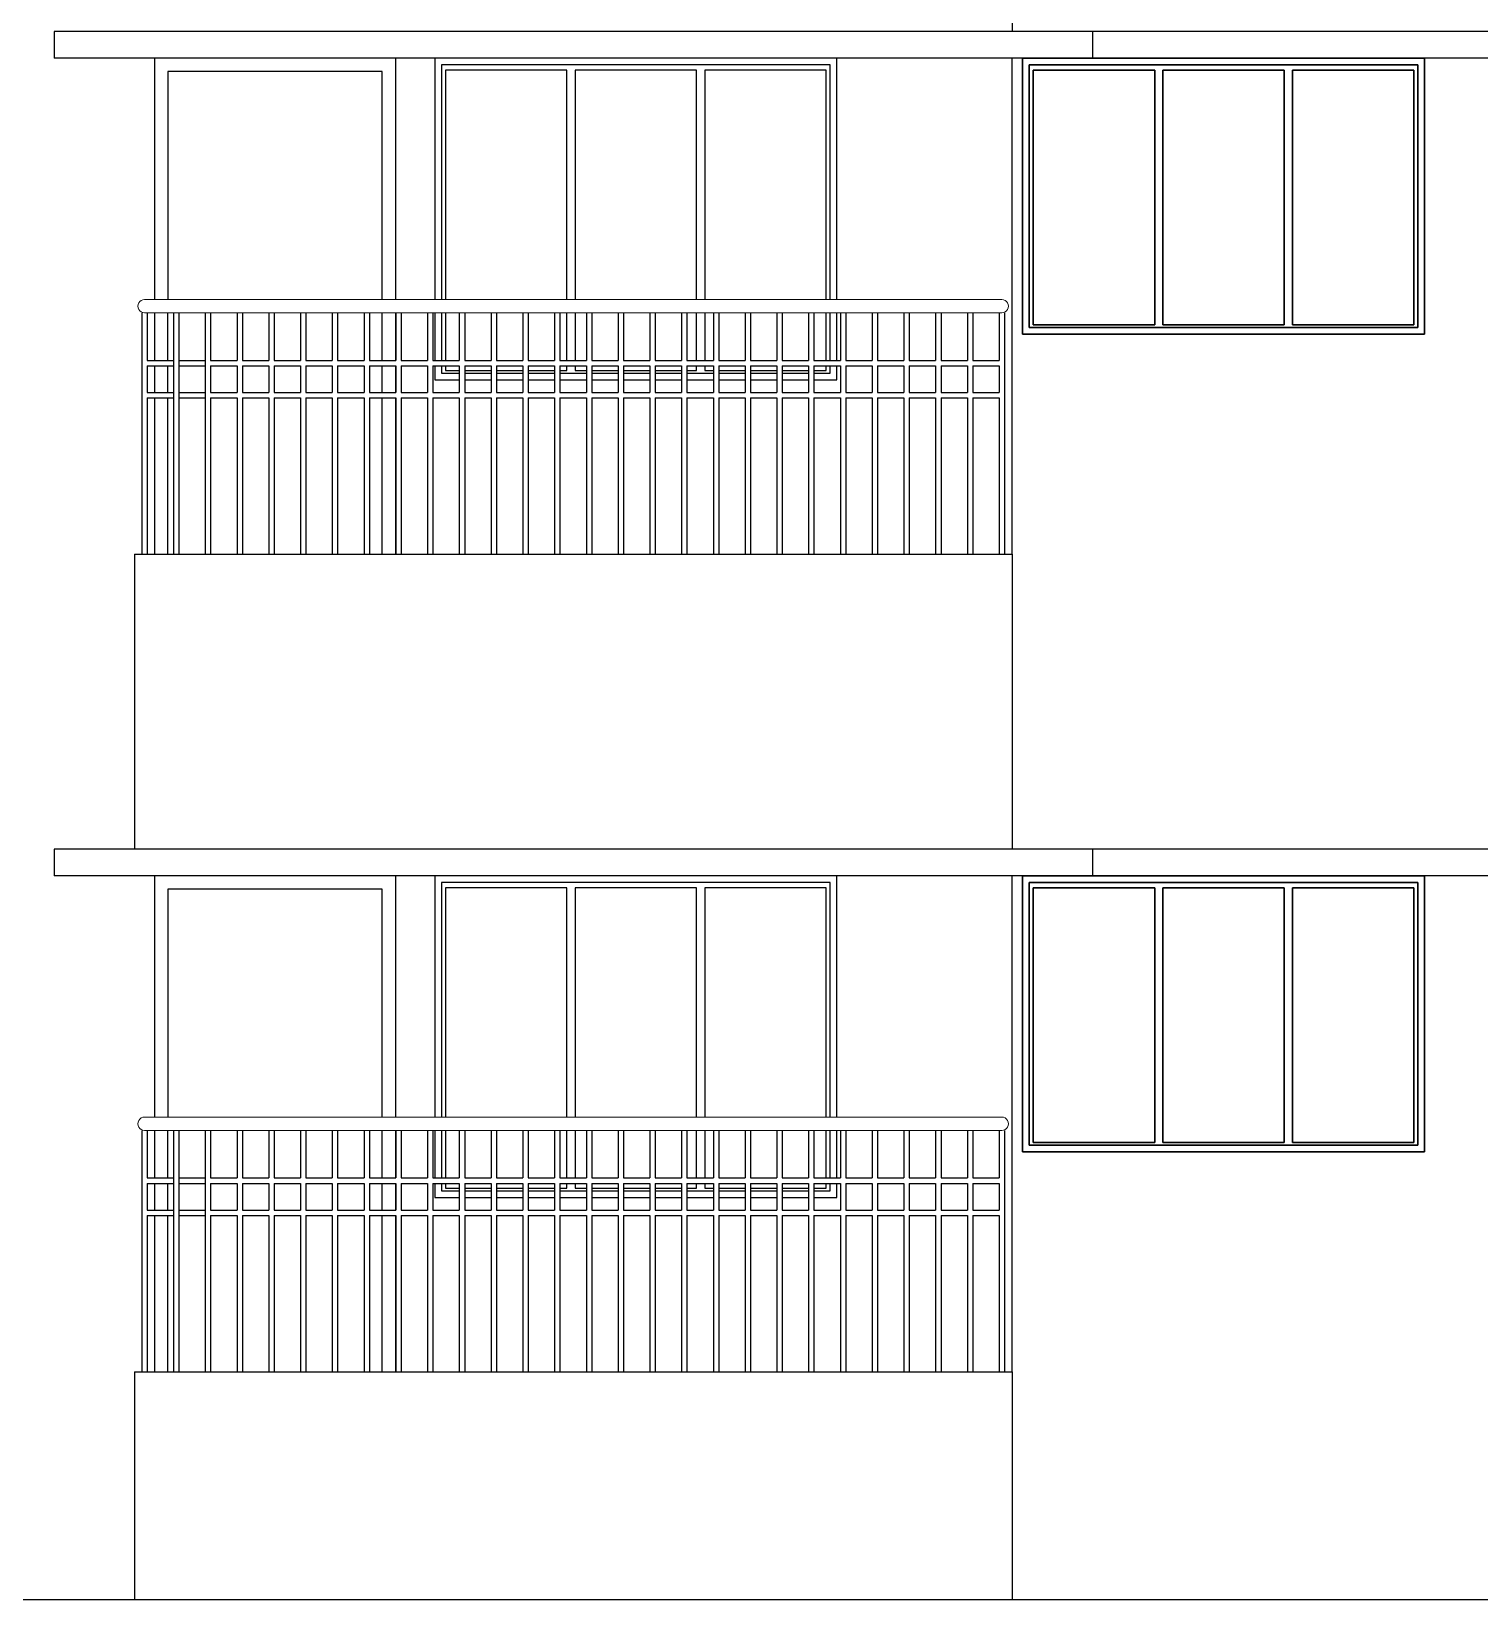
# Model space of a CAD drawing. Header units: metres. Extents: x -1441 to -394, y -133 to 518.
# Drawn here: x -1174.51 to -1169.11, y 33.94 to 39.79 of the extents above; entities that cross this region are included whole.
import ezdxf

# ---------------------------------------------------------------- set-up
doc = ezdxf.new("R2010")
doc.units = ezdxf.units.M
doc.header["$LTSCALE"] = 25.4
doc.layers.get('0').update_dxf_attribs({"linetype": 'CONTINUOUS'})
doc.layers.add('Railing', color=7, linetype='CONTINUOUS')

msp = doc.modelspace()

# ---------------------------------------------------------------- linework, layer by layer
at = {"color": 7, "linetype": 'Continuous'}
for p, q in [((-1170.8547, 40.8894), (-1170.8547, 39.7894)), ((-1170.5547, 39.7894), (-1174.4297, 39.7894)), ((-1174.4297, 39.7894), (-1174.4297, 39.6894)), ((-1167.6647, 39.7894), (-1174.4297, 39.7894)), ((-1174.4297, 39.7894), (-1174.4297, 39.6894)), ((-1170.5547, 39.7894), (-1170.5547, 39.6894)), ((-1170.5547, 39.7894), (-1170.5547, 39.6894)), ((-1170.5547, 39.6894), (-1174.4297, 39.6894)), ((-1167.6647, 39.6894), (-1174.4297, 39.6894)), ((-1170.8547, 37.8394), (-1170.8547, 39.6894)), ((-1174.0547, 38.7394), (-1174.0547, 38.5623)), ((-1174.0547, 38.5423), (-1174.0547, 38.4426)), ((-1174.0547, 38.4226), (-1174.0547, 37.8394)), ((-1174.1297, 37.8394), (-1170.8547, 37.8394)), ((-1174.1297, 37.8394), (-1174.1297, 36.7394)), ((-1170.8547, 37.8394), (-1170.8547, 36.7394)), ((-1170.5547, 36.7394), (-1174.4297, 36.7394)), ((-1174.4297, 36.7394), (-1174.4297, 36.6394)), ((-1167.6647, 36.7394), (-1174.4297, 36.7394)), ((-1174.4297, 36.7394), (-1174.4297, 36.6394)), ((-1170.5547, 36.7394), (-1170.5547, 36.6394)), ((-1170.5547, 36.7394), (-1170.5547, 36.6394)), ((-1170.5547, 36.6394), (-1174.4297, 36.6394)), ((-1167.6647, 36.6394), (-1174.4297, 36.6394)), ((-1170.8547, 34.7894), (-1170.8547, 36.6394)), ((-1174.0547, 35.6894), (-1174.0547, 35.5123)), ((-1174.0547, 35.4923), (-1174.0547, 35.3926)), ((-1174.0547, 35.3726), (-1174.0547, 34.7894)), ((-1174.1297, 34.7894), (-1170.8547, 34.7894)), ((-1174.1297, 34.7894), (-1174.1297, 33.9394)), ((-1170.8547, 34.7894), (-1170.8547, 33.9394))]:
    msp.add_line(p, q, dxfattribs=at)
at = {"color": 7}
msp.add_line((-1181.4933, 33.9394), (-1154.2542, 33.9394), dxfattribs=at)
at = {"color": 8, "linetype": 'Continuous'}
for points in [[(-1173.1547, 38.7894), (-1173.1547, 39.6894), (-1174.0547, 39.6894), (-1174.0547, 38.7894)], [(-1173.2047, 38.7894), (-1173.2047, 39.6394), (-1174.0047, 39.6394), (-1174.0047, 38.7894)], [(-1174.0047, 38.5623), (-1174.0047, 38.7394)], [(-1173.2047, 38.5623), (-1173.2047, 38.7394)], [(-1173.1547, 38.5623), (-1173.1547, 38.7394)], [(-1174.0047, 38.4426), (-1174.0047, 38.5423)], [(-1173.2047, 38.4426), (-1173.2047, 38.5423)], [(-1173.1547, 38.4426), (-1173.1547, 38.5423)], [(-1174.0047, 37.8394), (-1174.0047, 38.4226)], [(-1173.2047, 37.8394), (-1173.2047, 38.4226)], [(-1173.1547, 37.8394), (-1173.1547, 38.4226)], [(-1173.1547, 35.7394), (-1173.1547, 36.6394), (-1174.0547, 36.6394), (-1174.0547, 35.7394)], [(-1173.2047, 35.7394), (-1173.2047, 36.5894), (-1174.0047, 36.5894), (-1174.0047, 35.7394)], [(-1174.0047, 35.5123), (-1174.0047, 35.6894)], [(-1173.2047, 35.5123), (-1173.2047, 35.6894)], [(-1173.1547, 35.5123), (-1173.1547, 35.6894)], [(-1174.0047, 35.3926), (-1174.0047, 35.4923)], [(-1173.2047, 35.3926), (-1173.2047, 35.4923)], [(-1173.1547, 35.3926), (-1173.1547, 35.4923)], [(-1174.0047, 34.7894), (-1174.0047, 35.3726)], [(-1173.2047, 34.7894), (-1173.2047, 35.3726)], [(-1173.1547, 34.7894), (-1173.1547, 35.3726)]]:
    msp.add_lwpolyline(points, dxfattribs=at)
at = {"color": 38, "linetype": 'Continuous'}
for points in [[(-1171.5086, 38.7894), (-1171.5086, 39.6894), (-1173.0086, 39.6894), (-1173.0086, 38.7894)], [(-1171.5336, 38.7894), (-1171.5336, 39.6644), (-1172.9836, 39.6644), (-1172.9836, 38.7894)], [(-1173.0086, 38.7394), (-1173.0086, 38.5623)], [(-1172.9836, 38.7394), (-1172.9836, 38.5623)], [(-1171.5336, 38.5623), (-1171.5336, 38.7394)], [(-1171.5086, 38.5623), (-1171.5086, 38.7394)], [(-1173.0086, 38.5423), (-1173.0086, 38.4894), (-1172.9173, 38.4894)], [(-1172.9836, 38.5423), (-1172.9836, 38.5144), (-1172.9173, 38.5144)], [(-1172.8973, 38.5144), (-1172.7988, 38.5144)], [(-1172.7788, 38.5144), (-1172.6803, 38.5144)], [(-1172.6603, 38.5144), (-1172.5618, 38.5144)], [(-1172.5418, 38.5144), (-1172.4433, 38.5144)], [(-1172.4233, 38.5144), (-1172.3248, 38.5144)], [(-1172.3048, 38.5144), (-1172.2063, 38.5144)], [(-1172.1863, 38.5144), (-1172.0878, 38.5144)], [(-1172.0678, 38.5144), (-1171.9693, 38.5144)], [(-1171.9493, 38.5144), (-1171.8508, 38.5144)], [(-1171.8308, 38.5144), (-1171.7323, 38.5144)], [(-1171.7123, 38.5144), (-1171.6138, 38.5144)], [(-1171.5938, 38.4894), (-1171.5086, 38.4894), (-1171.5086, 38.5423)], [(-1171.5938, 38.5144), (-1171.5336, 38.5144), (-1171.5336, 38.5423)], [(-1172.8973, 38.4894), (-1172.7988, 38.4894)], [(-1172.7788, 38.4894), (-1172.6803, 38.4894)], [(-1172.6603, 38.4894), (-1172.5618, 38.4894)], [(-1172.5418, 38.4894), (-1172.4433, 38.4894)], [(-1172.4233, 38.4894), (-1172.3248, 38.4894)], [(-1172.3048, 38.4894), (-1172.2063, 38.4894)], [(-1172.1863, 38.4894), (-1172.0878, 38.4894)], [(-1172.0678, 38.4894), (-1171.9693, 38.4894)], [(-1171.9493, 38.4894), (-1171.8508, 38.4894)], [(-1171.8308, 38.4894), (-1171.7323, 38.4894)], [(-1171.7123, 38.4894), (-1171.6138, 38.4894)], [(-1171.5086, 35.7394), (-1171.5086, 36.6394), (-1173.0086, 36.6394), (-1173.0086, 35.7394)], [(-1171.5336, 35.7394), (-1171.5336, 36.6144), (-1172.9836, 36.6144), (-1172.9836, 35.7394)], [(-1173.0086, 35.6894), (-1173.0086, 35.5123)], [(-1172.9836, 35.6894), (-1172.9836, 35.5123)], [(-1171.5336, 35.5123), (-1171.5336, 35.6894)], [(-1171.5086, 35.5123), (-1171.5086, 35.6894)], [(-1173.0086, 35.4923), (-1173.0086, 35.4394), (-1172.9173, 35.4394)], [(-1172.9836, 35.4923), (-1172.9836, 35.4644), (-1172.9173, 35.4644)], [(-1172.8973, 35.4644), (-1172.7988, 35.4644)], [(-1172.7788, 35.4644), (-1172.6803, 35.4644)], [(-1172.6603, 35.4644), (-1172.5618, 35.4644)], [(-1172.5418, 35.4644), (-1172.4433, 35.4644)], [(-1172.4233, 35.4644), (-1172.3248, 35.4644)], [(-1172.3048, 35.4644), (-1172.2063, 35.4644)], [(-1172.1863, 35.4644), (-1172.0878, 35.4644)], [(-1172.0678, 35.4644), (-1171.9693, 35.4644)], [(-1171.9493, 35.4644), (-1171.8508, 35.4644)], [(-1171.8308, 35.4644), (-1171.7323, 35.4644)], [(-1171.7123, 35.4644), (-1171.6138, 35.4644)], [(-1171.5938, 35.4394), (-1171.5086, 35.4394), (-1171.5086, 35.4923)], [(-1171.5938, 35.4644), (-1171.5336, 35.4644), (-1171.5336, 35.4923)], [(-1172.8973, 35.4394), (-1172.7988, 35.4394)], [(-1172.7788, 35.4394), (-1172.6803, 35.4394)], [(-1172.6603, 35.4394), (-1172.5618, 35.4394)], [(-1172.5418, 35.4394), (-1172.4433, 35.4394)], [(-1172.4233, 35.4394), (-1172.3248, 35.4394)], [(-1172.3048, 35.4394), (-1172.2063, 35.4394)], [(-1172.1863, 35.4394), (-1172.0878, 35.4394)], [(-1172.0678, 35.4394), (-1171.9693, 35.4394)], [(-1171.9493, 35.4394), (-1171.8508, 35.4394)], [(-1171.8308, 35.4394), (-1171.7323, 35.4394)], [(-1171.7123, 35.4394), (-1171.6138, 35.4394)]]:
    msp.add_lwpolyline(points, dxfattribs=at)
for points in [[(-1169.3154, 38.6594), (-1170.8154, 38.6594), (-1170.8154, 39.6894), (-1169.3154, 39.6894)], [(-1170.8154, 38.6594), (-1169.3154, 38.6594), (-1169.3154, 39.6894), (-1170.8154, 39.6894)], [(-1169.3404, 38.6844), (-1170.7904, 38.6844), (-1170.7904, 39.6644), (-1169.3404, 39.6644)], [(-1170.7904, 38.6844), (-1169.3404, 38.6844), (-1169.3404, 39.6644), (-1170.7904, 39.6644)], [(-1169.3154, 35.6094), (-1170.8154, 35.6094), (-1170.8154, 36.6394), (-1169.3154, 36.6394)], [(-1170.8154, 35.6094), (-1169.3154, 35.6094), (-1169.3154, 36.6394), (-1170.8154, 36.6394)], [(-1169.3404, 35.6344), (-1170.7904, 35.6344), (-1170.7904, 36.6144), (-1169.3404, 36.6144)], [(-1170.7904, 35.6344), (-1169.3404, 35.6344), (-1169.3404, 36.6144), (-1170.7904, 36.6144)]]:
    msp.add_lwpolyline(points, close=True, dxfattribs=at)
at = {"color": 144, "linetype": 'Continuous'}
for points in [[(-1172.5157, 38.7894), (-1172.5157, 39.645), (-1172.9687, 39.645), (-1172.9687, 38.7894)], [(-1172.0319, 38.7894), (-1172.0319, 39.645), (-1172.485, 39.645), (-1172.485, 38.7894)], [(-1171.5487, 38.7894), (-1171.5487, 39.645), (-1172.0017, 39.645), (-1172.0017, 38.7894)], [(-1172.9687, 38.7394), (-1172.9687, 38.5623)], [(-1172.5157, 38.5623), (-1172.5157, 38.7394)], [(-1172.485, 38.7394), (-1172.485, 38.5623)], [(-1172.0319, 38.5623), (-1172.0319, 38.7394)], [(-1172.0017, 38.7394), (-1172.0017, 38.5623)], [(-1171.5487, 38.5623), (-1171.5487, 38.7394)], [(-1172.9687, 38.5423), (-1172.9687, 38.5249), (-1172.9173, 38.5249)], [(-1172.8973, 38.5249), (-1172.7988, 38.5249)], [(-1172.7788, 38.5249), (-1172.6803, 38.5249)], [(-1172.6603, 38.5249), (-1172.5618, 38.5249)], [(-1172.5418, 38.5249), (-1172.5157, 38.5249), (-1172.5157, 38.5423)], [(-1172.485, 38.5423), (-1172.485, 38.5249), (-1172.4433, 38.5249)], [(-1172.4233, 38.5249), (-1172.3248, 38.5249)], [(-1172.3048, 38.5249), (-1172.2063, 38.5249)], [(-1172.1863, 38.5249), (-1172.0878, 38.5249)], [(-1172.0678, 38.5249), (-1172.0319, 38.5249), (-1172.0319, 38.5423)], [(-1172.0017, 38.5423), (-1172.0017, 38.5249), (-1171.9693, 38.5249)], [(-1171.9493, 38.5249), (-1171.8508, 38.5249)], [(-1171.8308, 38.5249), (-1171.7323, 38.5249)], [(-1171.7123, 38.5249), (-1171.6138, 38.5249)], [(-1171.5938, 38.5249), (-1171.5487, 38.5249), (-1171.5487, 38.5423)], [(-1172.5157, 35.7394), (-1172.5157, 36.595), (-1172.9687, 36.595), (-1172.9687, 35.7394)], [(-1172.0319, 35.7394), (-1172.0319, 36.595), (-1172.485, 36.595), (-1172.485, 35.7394)], [(-1171.5487, 35.7394), (-1171.5487, 36.595), (-1172.0017, 36.595), (-1172.0017, 35.7394)], [(-1172.9687, 35.6894), (-1172.9687, 35.5123)], [(-1172.5157, 35.5123), (-1172.5157, 35.6894)], [(-1172.485, 35.6894), (-1172.485, 35.5123)], [(-1172.0319, 35.5123), (-1172.0319, 35.6894)], [(-1172.0017, 35.6894), (-1172.0017, 35.5123)], [(-1171.5487, 35.5123), (-1171.5487, 35.6894)], [(-1172.9687, 35.4923), (-1172.9687, 35.4749), (-1172.9173, 35.4749)], [(-1172.8973, 35.4749), (-1172.7988, 35.4749)], [(-1172.7788, 35.4749), (-1172.6803, 35.4749)], [(-1172.6603, 35.4749), (-1172.5618, 35.4749)], [(-1172.5418, 35.4749), (-1172.5157, 35.4749), (-1172.5157, 35.4923)], [(-1172.485, 35.4923), (-1172.485, 35.4749), (-1172.4433, 35.4749)], [(-1172.4233, 35.4749), (-1172.3248, 35.4749)], [(-1172.3048, 35.4749), (-1172.2063, 35.4749)], [(-1172.1863, 35.4749), (-1172.0878, 35.4749)], [(-1172.0678, 35.4749), (-1172.0319, 35.4749), (-1172.0319, 35.4923)], [(-1172.0017, 35.4923), (-1172.0017, 35.4749), (-1171.9693, 35.4749)], [(-1171.9493, 35.4749), (-1171.8508, 35.4749)], [(-1171.8308, 35.4749), (-1171.7323, 35.4749)], [(-1171.7123, 35.4749), (-1171.6138, 35.4749)], [(-1171.5938, 35.4749), (-1171.5487, 35.4749), (-1171.5487, 35.4923)]]:
    msp.add_lwpolyline(points, dxfattribs=at)
for points in [[(-1170.3224, 38.6949), (-1170.3224, 39.645), (-1170.7755, 39.645), (-1170.7755, 38.6949)], [(-1170.3222, 38.6949), (-1170.7753, 38.6949), (-1170.7753, 39.645), (-1170.3222, 39.645)], [(-1170.292, 38.6949), (-1170.292, 39.645), (-1169.839, 39.645), (-1169.839, 38.6949)], [(-1169.8387, 38.6949), (-1169.8387, 39.645), (-1170.2917, 39.645), (-1170.2917, 38.6949)], [(-1169.8085, 38.6949), (-1169.3555, 38.6949), (-1169.3555, 39.645), (-1169.8085, 39.645)], [(-1169.8083, 38.6949), (-1169.8083, 39.645), (-1169.3553, 39.645), (-1169.3553, 38.6949)], [(-1170.3224, 35.6449), (-1170.3224, 36.595), (-1170.7755, 36.595), (-1170.7755, 35.6449)], [(-1170.3222, 35.6449), (-1170.7753, 35.6449), (-1170.7753, 36.595), (-1170.3222, 36.595)], [(-1170.292, 35.6449), (-1170.292, 36.595), (-1169.839, 36.595), (-1169.839, 35.6449)], [(-1169.8387, 35.6449), (-1169.8387, 36.595), (-1170.2917, 36.595), (-1170.2917, 35.6449)], [(-1169.8085, 35.6449), (-1169.3555, 35.6449), (-1169.3555, 36.595), (-1169.8085, 36.595)], [(-1169.8083, 35.6449), (-1169.8083, 36.595), (-1169.3553, 36.595), (-1169.3553, 35.6449)]]:
    msp.add_lwpolyline(points, close=True, dxfattribs=at)
at = {"layer": 'Railing', "color": 8, "lineweight": 13}
for p, q in [((-1170.8928, 38.7894), (-1174.0922, 38.7894)), ((-1170.8928, 38.7394), (-1174.0922, 38.7394)), ((-1170.8928, 35.7394), (-1174.0922, 35.7394)), ((-1170.8928, 35.6894), (-1174.0922, 35.6894))]:
    msp.add_line(p, q, dxfattribs=at)
at = {"layer": 'Railing', "color": 8, "linetype": 'Continuous'}
for p, q in [((-1174.1022, 38.7394), (-1174.1022, 37.8394)), ((-1174.0822, 38.7394), (-1174.0822, 38.5623)), ((-1173.9837, 38.7394), (-1173.9837, 37.8394)), ((-1173.9837, 38.7394), (-1173.9837, 38.5623)), ((-1173.9637, 38.7394), (-1173.9637, 37.8394)), ((-1173.9637, 38.7394), (-1173.9637, 38.5623)), ((-1173.8652, 38.7394), (-1173.8652, 37.8394)), ((-1173.8652, 38.7394), (-1173.8652, 38.5623)), ((-1173.8452, 38.7394), (-1173.8452, 38.5623)), ((-1173.7468, 38.7394), (-1173.7468, 38.5623)), ((-1173.7268, 38.7394), (-1173.7268, 38.5623)), ((-1173.6283, 38.7394), (-1173.6283, 38.5623)), ((-1173.6083, 38.7394), (-1173.6083, 38.5623)), ((-1173.5098, 38.7394), (-1173.5098, 38.5623)), ((-1173.4898, 38.7394), (-1173.4898, 38.5623)), ((-1173.3913, 38.7394), (-1173.3913, 38.5623)), ((-1173.3713, 38.7394), (-1173.3713, 38.5623)), ((-1173.2728, 38.7394), (-1173.2728, 38.5623)), ((-1173.2528, 38.7394), (-1173.2528, 38.5623)), ((-1173.1543, 38.7394), (-1173.1543, 38.5623)), ((-1173.1343, 38.7394), (-1173.1343, 38.5623)), ((-1173.0358, 38.7394), (-1173.0358, 38.5623)), ((-1173.0158, 38.7394), (-1173.0158, 38.5623)), ((-1172.9173, 38.7394), (-1172.9173, 38.5623)), ((-1172.8973, 38.7394), (-1172.8973, 38.5623)), ((-1172.7988, 38.7394), (-1172.7988, 38.5623)), ((-1172.7788, 38.7394), (-1172.7788, 38.5623)), ((-1172.6803, 38.7394), (-1172.6803, 38.5623)), ((-1172.6603, 38.7394), (-1172.6603, 38.5623)), ((-1172.5618, 38.7394), (-1172.5618, 38.5623)), ((-1172.5418, 38.7394), (-1172.5418, 38.5623)), ((-1172.4433, 38.7394), (-1172.4433, 38.5623)), ((-1172.4233, 38.7394), (-1172.4233, 38.5623)), ((-1172.3248, 38.7394), (-1172.3248, 38.5623)), ((-1172.3048, 38.7394), (-1172.3048, 38.5623)), ((-1172.2063, 38.7394), (-1172.2063, 38.5623)), ((-1172.1863, 38.7394), (-1172.1863, 38.5623)), ((-1172.0878, 38.7394), (-1172.0878, 38.5623)), ((-1172.0678, 38.7394), (-1172.0678, 38.5623)), ((-1171.9693, 38.7394), (-1171.9693, 38.5623)), ((-1171.9493, 38.7394), (-1171.9493, 38.5623)), ((-1171.8508, 38.7394), (-1171.8508, 38.5623)), ((-1171.8308, 38.7394), (-1171.8308, 38.5623)), ((-1171.7323, 38.7394), (-1171.7323, 38.5623)), ((-1171.7123, 38.7394), (-1171.7123, 38.5623)), ((-1171.6138, 38.7394), (-1171.6138, 38.5623)), ((-1171.5938, 38.7394), (-1171.5938, 38.5623)), ((-1171.4953, 38.7394), (-1171.4953, 38.5623)), ((-1171.4753, 38.7394), (-1171.4753, 38.5623)), ((-1171.3768, 38.7394), (-1171.3768, 38.5623)), ((-1171.3568, 38.7394), (-1171.3568, 38.5623)), ((-1171.2583, 38.7394), (-1171.2583, 38.5623)), ((-1171.2383, 38.7394), (-1171.2383, 38.5623)), ((-1171.1398, 38.7394), (-1171.1398, 38.5623)), ((-1171.1198, 38.7394), (-1171.1198, 38.5623)), ((-1171.0213, 38.7394), (-1171.0213, 38.5623)), ((-1171.0013, 38.7394), (-1171.0013, 38.5623)), ((-1170.9028, 38.7394), (-1170.9028, 38.5623)), ((-1170.8828, 38.7394), (-1170.8828, 37.8394)), ((-1174.0822, 38.5623), (-1173.9837, 38.5623)), ((-1173.9637, 38.5623), (-1173.8652, 38.5623)), ((-1173.8452, 38.5623), (-1173.7468, 38.5623)), ((-1173.7268, 38.5623), (-1173.6283, 38.5623)), ((-1173.6083, 38.5623), (-1173.5098, 38.5623)), ((-1173.4898, 38.5623), (-1173.3913, 38.5623)), ((-1173.3713, 38.5623), (-1173.2728, 38.5623)), ((-1173.2528, 38.5623), (-1173.1543, 38.5623)), ((-1173.1343, 38.5623), (-1173.0358, 38.5623)), ((-1173.0158, 38.5623), (-1172.9173, 38.5623)), ((-1172.8973, 38.5623), (-1172.7988, 38.5623)), ((-1172.7788, 38.5623), (-1172.6803, 38.5623)), ((-1172.6603, 38.5623), (-1172.5618, 38.5623)), ((-1172.5418, 38.5623), (-1172.4433, 38.5623)), ((-1172.4233, 38.5623), (-1172.3248, 38.5623)), ((-1172.3048, 38.5623), (-1172.2063, 38.5623)), ((-1172.1863, 38.5623), (-1172.0878, 38.5623)), ((-1172.0678, 38.5623), (-1171.9693, 38.5623)), ((-1171.9493, 38.5623), (-1171.8508, 38.5623)), ((-1171.8308, 38.5623), (-1171.7323, 38.5623)), ((-1171.7123, 38.5623), (-1171.6138, 38.5623)), ((-1171.5938, 38.5623), (-1171.4953, 38.5623)), ((-1171.4753, 38.5623), (-1171.3768, 38.5623)), ((-1171.3568, 38.5623), (-1171.2583, 38.5623)), ((-1171.2383, 38.5623), (-1171.1398, 38.5623)), ((-1171.1198, 38.5623), (-1171.0213, 38.5623)), ((-1171.0013, 38.5623), (-1170.9028, 38.5623)), ((-1174.0822, 38.5423), (-1174.0822, 38.4426)), ((-1174.0822, 38.5423), (-1173.9837, 38.5423)), ((-1173.9837, 38.5423), (-1173.9837, 38.4426)), ((-1173.9637, 38.5423), (-1173.9637, 38.4426)), ((-1173.9637, 38.5423), (-1173.8652, 38.5423)), ((-1173.8652, 38.5423), (-1173.8652, 38.4426)), ((-1173.8452, 38.5423), (-1173.8452, 38.4426)), ((-1173.8452, 38.5423), (-1173.7468, 38.5423)), ((-1173.7468, 38.5423), (-1173.7468, 38.4426)), ((-1173.7268, 38.5423), (-1173.7268, 38.4426)), ((-1173.7268, 38.5423), (-1173.6283, 38.5423)), ((-1173.6283, 38.5423), (-1173.6283, 38.4426)), ((-1173.6083, 38.5423), (-1173.6083, 38.4426)), ((-1173.6083, 38.5423), (-1173.5098, 38.5423)), ((-1173.5098, 38.5423), (-1173.5098, 38.4426)), ((-1173.4898, 38.5423), (-1173.4898, 38.4426)), ((-1173.4898, 38.5423), (-1173.3913, 38.5423)), ((-1173.3913, 38.5423), (-1173.3913, 38.4426)), ((-1173.3713, 38.5423), (-1173.3713, 38.4426)), ((-1173.3713, 38.5423), (-1173.2728, 38.5423)), ((-1173.2728, 38.5423), (-1173.2728, 38.4426)), ((-1173.2528, 38.5423), (-1173.2528, 38.4426)), ((-1173.2528, 38.5423), (-1173.1543, 38.5423)), ((-1173.1543, 38.5423), (-1173.1543, 38.4426)), ((-1173.1343, 38.5423), (-1173.1343, 38.4426)), ((-1173.1343, 38.5423), (-1173.0358, 38.5423)), ((-1173.0358, 38.5423), (-1173.0358, 38.4426)), ((-1173.0158, 38.5423), (-1173.0158, 38.4426)), ((-1173.0158, 38.5423), (-1172.9173, 38.5423)), ((-1172.9173, 38.5423), (-1172.9173, 38.4426)), ((-1172.8973, 38.5423), (-1172.8973, 38.4426)), ((-1172.8973, 38.5423), (-1172.7988, 38.5423)), ((-1172.7988, 38.5423), (-1172.7988, 38.4426)), ((-1172.7788, 38.5423), (-1172.7788, 38.4426)), ((-1172.7788, 38.5423), (-1172.6803, 38.5423)), ((-1172.6803, 38.5423), (-1172.6803, 38.4426)), ((-1172.6603, 38.5423), (-1172.6603, 38.4426)), ((-1172.6603, 38.5423), (-1172.5618, 38.5423)), ((-1172.5618, 38.5423), (-1172.5618, 38.4426)), ((-1172.5418, 38.5423), (-1172.5418, 38.4426)), ((-1172.5418, 38.5423), (-1172.4433, 38.5423)), ((-1172.4433, 38.5423), (-1172.4433, 38.4426)), ((-1172.4233, 38.5423), (-1172.4233, 38.4426)), ((-1172.4233, 38.5423), (-1172.3248, 38.5423)), ((-1172.3248, 38.5423), (-1172.3248, 38.4426)), ((-1172.3048, 38.5423), (-1172.3048, 38.4426)), ((-1172.3048, 38.5423), (-1172.2063, 38.5423)), ((-1172.2063, 38.5423), (-1172.2063, 38.4426)), ((-1172.1863, 38.5423), (-1172.1863, 38.4426)), ((-1172.1863, 38.5423), (-1172.0878, 38.5423)), ((-1172.0878, 38.5423), (-1172.0878, 38.4426)), ((-1172.0678, 38.5423), (-1172.0678, 38.4426)), ((-1172.0678, 38.5423), (-1171.9693, 38.5423)), ((-1171.9693, 38.5423), (-1171.9693, 38.4426)), ((-1171.9493, 38.5423), (-1171.9493, 38.4426)), ((-1171.9493, 38.5423), (-1171.8508, 38.5423)), ((-1171.8508, 38.5423), (-1171.8508, 38.4426)), ((-1171.8308, 38.5423), (-1171.8308, 38.4426)), ((-1171.8308, 38.5423), (-1171.7323, 38.5423)), ((-1171.7323, 38.5423), (-1171.7323, 38.4426)), ((-1171.7123, 38.5423), (-1171.7123, 38.4426)), ((-1171.7123, 38.5423), (-1171.6138, 38.5423)), ((-1171.6138, 38.5423), (-1171.6138, 38.4426)), ((-1171.5938, 38.5423), (-1171.5938, 38.4426)), ((-1171.5938, 38.5423), (-1171.4953, 38.5423)), ((-1171.4953, 38.5423), (-1171.4953, 38.4426)), ((-1171.4753, 38.5423), (-1171.4753, 38.4426)), ((-1171.4753, 38.5423), (-1171.3768, 38.5423)), ((-1171.3768, 38.5423), (-1171.3768, 38.4426)), ((-1171.3568, 38.5423), (-1171.3568, 38.4426)), ((-1171.3568, 38.5423), (-1171.2583, 38.5423)), ((-1171.2583, 38.5423), (-1171.2583, 38.4426)), ((-1171.2383, 38.5423), (-1171.2383, 38.4426)), ((-1171.2383, 38.5423), (-1171.1398, 38.5423)), ((-1171.1398, 38.5423), (-1171.1398, 38.4426)), ((-1171.1198, 38.5423), (-1171.1198, 38.4426)), ((-1171.1198, 38.5423), (-1171.0213, 38.5423)), ((-1171.0213, 38.5423), (-1171.0213, 38.4426)), ((-1171.0013, 38.5423), (-1171.0013, 38.4426)), ((-1171.0013, 38.5423), (-1170.9028, 38.5423)), ((-1170.9028, 38.5423), (-1170.9028, 38.4426)), ((-1174.0822, 38.4426), (-1173.9837, 38.4426)), ((-1173.9637, 38.4426), (-1173.8652, 38.4426)), ((-1173.8452, 38.4426), (-1173.7468, 38.4426)), ((-1173.7268, 38.4426), (-1173.6283, 38.4426)), ((-1173.6083, 38.4426), (-1173.5098, 38.4426)), ((-1173.4898, 38.4426), (-1173.3913, 38.4426)), ((-1173.3713, 38.4426), (-1173.2728, 38.4426)), ((-1173.2528, 38.4426), (-1173.1543, 38.4426)), ((-1173.1343, 38.4426), (-1173.0358, 38.4426)), ((-1173.0158, 38.4426), (-1172.9173, 38.4426)), ((-1172.8973, 38.4426), (-1172.7988, 38.4426)), ((-1172.7788, 38.4426), (-1172.6803, 38.4426)), ((-1172.6603, 38.4426), (-1172.5618, 38.4426)), ((-1172.5418, 38.4426), (-1172.4433, 38.4426)), ((-1172.4233, 38.4426), (-1172.3248, 38.4426)), ((-1172.3048, 38.4426), (-1172.2063, 38.4426)), ((-1172.1863, 38.4426), (-1172.0878, 38.4426)), ((-1172.0678, 38.4426), (-1171.9693, 38.4426)), ((-1171.9493, 38.4426), (-1171.8508, 38.4426)), ((-1171.8308, 38.4426), (-1171.7323, 38.4426)), ((-1171.7123, 38.4426), (-1171.6138, 38.4426)), ((-1171.5938, 38.4426), (-1171.4953, 38.4426)), ((-1171.4753, 38.4426), (-1171.3768, 38.4426)), ((-1171.3568, 38.4426), (-1171.2583, 38.4426)), ((-1171.2383, 38.4426), (-1171.1398, 38.4426)), ((-1171.1198, 38.4426), (-1171.0213, 38.4426)), ((-1171.0013, 38.4426), (-1170.9028, 38.4426)), ((-1174.0822, 38.4226), (-1174.0822, 37.8394)), ((-1174.0822, 38.4226), (-1173.9837, 38.4226)), ((-1173.9837, 38.4226), (-1173.9837, 37.8394)), ((-1173.9637, 38.4226), (-1173.9637, 37.8394)), ((-1173.9637, 38.4226), (-1173.8652, 38.4226)), ((-1173.8652, 38.4226), (-1173.8652, 37.8394)), ((-1173.8452, 38.4226), (-1173.8452, 37.8394)), ((-1173.8452, 38.4226), (-1173.7468, 38.4226)), ((-1173.7468, 38.4226), (-1173.7468, 37.8394)), ((-1173.7268, 38.4226), (-1173.7268, 37.8394)), ((-1173.7268, 38.4226), (-1173.6283, 38.4226)), ((-1173.6283, 38.4226), (-1173.6283, 37.8394)), ((-1173.6083, 38.4226), (-1173.6083, 37.8394)), ((-1173.6083, 38.4226), (-1173.5098, 38.4226)), ((-1173.5098, 38.4226), (-1173.5098, 37.8394)), ((-1173.4898, 38.4226), (-1173.4898, 37.8394)), ((-1173.4898, 38.4226), (-1173.3913, 38.4226)), ((-1173.3913, 38.4226), (-1173.3913, 37.8394)), ((-1173.3713, 38.4226), (-1173.3713, 37.8394)), ((-1173.3713, 38.4226), (-1173.2728, 38.4226)), ((-1173.2728, 38.4226), (-1173.2728, 37.8394)), ((-1173.2528, 38.4226), (-1173.2528, 37.8394)), ((-1173.2528, 38.4226), (-1173.1543, 38.4226)), ((-1173.1543, 38.4226), (-1173.1543, 37.8394)), ((-1173.1343, 38.4226), (-1173.1343, 37.8394)), ((-1173.1343, 38.4226), (-1173.0358, 38.4226)), ((-1173.0358, 38.4226), (-1173.0358, 37.8394)), ((-1173.0158, 38.4226), (-1173.0158, 37.8394)), ((-1173.0158, 38.4226), (-1172.9173, 38.4226)), ((-1172.9173, 38.4226), (-1172.9173, 37.8394)), ((-1172.8973, 38.4226), (-1172.8973, 37.8394)), ((-1172.8973, 38.4226), (-1172.7988, 38.4226)), ((-1172.7988, 38.4226), (-1172.7988, 37.8394)), ((-1172.7788, 38.4226), (-1172.7788, 37.8394)), ((-1172.7788, 38.4226), (-1172.6803, 38.4226)), ((-1172.6803, 38.4226), (-1172.6803, 37.8394)), ((-1172.6603, 38.4226), (-1172.6603, 37.8394)), ((-1172.6603, 38.4226), (-1172.5618, 38.4226)), ((-1172.5618, 38.4226), (-1172.5618, 37.8394)), ((-1172.5418, 38.4226), (-1172.5418, 37.8394)), ((-1172.5418, 38.4226), (-1172.4433, 38.4226)), ((-1172.4433, 38.4226), (-1172.4433, 37.8394)), ((-1172.4233, 38.4226), (-1172.4233, 37.8394)), ((-1172.4233, 38.4226), (-1172.3248, 38.4226)), ((-1172.3248, 38.4226), (-1172.3248, 37.8394)), ((-1172.3048, 38.4226), (-1172.3048, 37.8394)), ((-1172.3048, 38.4226), (-1172.2063, 38.4226)), ((-1172.2063, 38.4226), (-1172.2063, 37.8394)), ((-1172.1863, 38.4226), (-1172.1863, 37.8394)), ((-1172.1863, 38.4226), (-1172.0878, 38.4226)), ((-1172.0878, 38.4226), (-1172.0878, 37.8394)), ((-1172.0678, 38.4226), (-1172.0678, 37.8394)), ((-1172.0678, 38.4226), (-1171.9693, 38.4226)), ((-1171.9693, 38.4226), (-1171.9693, 37.8394)), ((-1171.9493, 38.4226), (-1171.9493, 37.8394)), ((-1171.9493, 38.4226), (-1171.8508, 38.4226)), ((-1171.8508, 38.4226), (-1171.8508, 37.8394)), ((-1171.8308, 38.4226), (-1171.8308, 37.8394)), ((-1171.8308, 38.4226), (-1171.7323, 38.4226)), ((-1171.7323, 38.4226), (-1171.7323, 37.8394)), ((-1171.7123, 38.4226), (-1171.7123, 37.8394)), ((-1171.7123, 38.4226), (-1171.6138, 38.4226)), ((-1171.6138, 38.4226), (-1171.6138, 37.8394)), ((-1171.5938, 38.4226), (-1171.5938, 37.8394)), ((-1171.5938, 38.4226), (-1171.4953, 38.4226)), ((-1171.4953, 38.4226), (-1171.4953, 37.8394)), ((-1171.4753, 38.4226), (-1171.4753, 37.8394)), ((-1171.4753, 38.4226), (-1171.3768, 38.4226)), ((-1171.3768, 38.4226), (-1171.3768, 37.8394)), ((-1171.3568, 38.4226), (-1171.3568, 37.8394)), ((-1171.3568, 38.4226), (-1171.2583, 38.4226)), ((-1171.2583, 38.4226), (-1171.2583, 37.8394)), ((-1171.2383, 38.4226), (-1171.2383, 37.8394)), ((-1171.2383, 38.4226), (-1171.1398, 38.4226)), ((-1171.1398, 38.4226), (-1171.1398, 37.8394)), ((-1171.1198, 38.4226), (-1171.1198, 37.8394)), ((-1171.1198, 38.4226), (-1171.0213, 38.4226)), ((-1171.0213, 38.4226), (-1171.0213, 37.8394)), ((-1171.0013, 38.4226), (-1171.0013, 37.8394)), ((-1171.0013, 38.4226), (-1170.9028, 38.4226)), ((-1170.9028, 38.4226), (-1170.9028, 37.8394)), ((-1174.1022, 35.6894), (-1174.1022, 34.7894)), ((-1174.0822, 35.6894), (-1174.0822, 35.5123)), ((-1173.9837, 35.6894), (-1173.9837, 34.7894)), ((-1173.9837, 35.6894), (-1173.9837, 35.5123)), ((-1173.9637, 35.6894), (-1173.9637, 34.7894)), ((-1173.9637, 35.6894), (-1173.9637, 35.5123)), ((-1173.8652, 35.6894), (-1173.8652, 34.7894)), ((-1173.8652, 35.6894), (-1173.8652, 35.5123)), ((-1173.8452, 35.6894), (-1173.8452, 35.5123)), ((-1173.7468, 35.6894), (-1173.7468, 35.5123)), ((-1173.7268, 35.6894), (-1173.7268, 35.5123)), ((-1173.6283, 35.6894), (-1173.6283, 35.5123)), ((-1173.6083, 35.6894), (-1173.6083, 35.5123)), ((-1173.5098, 35.6894), (-1173.5098, 35.5123)), ((-1173.4898, 35.6894), (-1173.4898, 35.5123)), ((-1173.3913, 35.6894), (-1173.3913, 35.5123)), ((-1173.3713, 35.6894), (-1173.3713, 35.5123)), ((-1173.2728, 35.6894), (-1173.2728, 35.5123)), ((-1173.2528, 35.6894), (-1173.2528, 35.5123)), ((-1173.1543, 35.6894), (-1173.1543, 35.5123)), ((-1173.1343, 35.6894), (-1173.1343, 35.5123)), ((-1173.0358, 35.6894), (-1173.0358, 35.5123)), ((-1173.0158, 35.6894), (-1173.0158, 35.5123)), ((-1172.9173, 35.6894), (-1172.9173, 35.5123)), ((-1172.8973, 35.6894), (-1172.8973, 35.5123)), ((-1172.7988, 35.6894), (-1172.7988, 35.5123)), ((-1172.7788, 35.6894), (-1172.7788, 35.5123)), ((-1172.6803, 35.6894), (-1172.6803, 35.5123)), ((-1172.6603, 35.6894), (-1172.6603, 35.5123)), ((-1172.5618, 35.6894), (-1172.5618, 35.5123)), ((-1172.5418, 35.6894), (-1172.5418, 35.5123)), ((-1172.4433, 35.6894), (-1172.4433, 35.5123)), ((-1172.4233, 35.6894), (-1172.4233, 35.5123)), ((-1172.3248, 35.6894), (-1172.3248, 35.5123)), ((-1172.3048, 35.6894), (-1172.3048, 35.5123)), ((-1172.2063, 35.6894), (-1172.2063, 35.5123)), ((-1172.1863, 35.6894), (-1172.1863, 35.5123)), ((-1172.0878, 35.6894), (-1172.0878, 35.5123)), ((-1172.0678, 35.6894), (-1172.0678, 35.5123)), ((-1171.9693, 35.6894), (-1171.9693, 35.5123)), ((-1171.9493, 35.6894), (-1171.9493, 35.5123)), ((-1171.8508, 35.6894), (-1171.8508, 35.5123)), ((-1171.8308, 35.6894), (-1171.8308, 35.5123)), ((-1171.7323, 35.6894), (-1171.7323, 35.5123)), ((-1171.7123, 35.6894), (-1171.7123, 35.5123)), ((-1171.6138, 35.6894), (-1171.6138, 35.5123)), ((-1171.5938, 35.6894), (-1171.5938, 35.5123)), ((-1171.4953, 35.6894), (-1171.4953, 35.5123)), ((-1171.4753, 35.6894), (-1171.4753, 35.5123)), ((-1171.3768, 35.6894), (-1171.3768, 35.5123)), ((-1171.3568, 35.6894), (-1171.3568, 35.5123)), ((-1171.2583, 35.6894), (-1171.2583, 35.5123)), ((-1171.2383, 35.6894), (-1171.2383, 35.5123)), ((-1171.1398, 35.6894), (-1171.1398, 35.5123)), ((-1171.1198, 35.6894), (-1171.1198, 35.5123)), ((-1171.0213, 35.6894), (-1171.0213, 35.5123)), ((-1171.0013, 35.6894), (-1171.0013, 35.5123)), ((-1170.9028, 35.6894), (-1170.9028, 35.5123)), ((-1170.8828, 35.6894), (-1170.8828, 34.7894)), ((-1174.0822, 35.5123), (-1173.9837, 35.5123)), ((-1173.9637, 35.5123), (-1173.8652, 35.5123)), ((-1173.8452, 35.5123), (-1173.7468, 35.5123)), ((-1173.7268, 35.5123), (-1173.6283, 35.5123)), ((-1173.6083, 35.5123), (-1173.5098, 35.5123)), ((-1173.4898, 35.5123), (-1173.3913, 35.5123)), ((-1173.3713, 35.5123), (-1173.2728, 35.5123)), ((-1173.2528, 35.5123), (-1173.1543, 35.5123)), ((-1173.1343, 35.5123), (-1173.0358, 35.5123)), ((-1173.0158, 35.5123), (-1172.9173, 35.5123)), ((-1172.8973, 35.5123), (-1172.7988, 35.5123)), ((-1172.7788, 35.5123), (-1172.6803, 35.5123)), ((-1172.6603, 35.5123), (-1172.5618, 35.5123)), ((-1172.5418, 35.5123), (-1172.4433, 35.5123)), ((-1172.4233, 35.5123), (-1172.3248, 35.5123)), ((-1172.3048, 35.5123), (-1172.2063, 35.5123)), ((-1172.1863, 35.5123), (-1172.0878, 35.5123)), ((-1172.0678, 35.5123), (-1171.9693, 35.5123)), ((-1171.9493, 35.5123), (-1171.8508, 35.5123)), ((-1171.8308, 35.5123), (-1171.7323, 35.5123)), ((-1171.7123, 35.5123), (-1171.6138, 35.5123)), ((-1171.5938, 35.5123), (-1171.4953, 35.5123)), ((-1171.4753, 35.5123), (-1171.3768, 35.5123)), ((-1171.3568, 35.5123), (-1171.2583, 35.5123)), ((-1171.2383, 35.5123), (-1171.1398, 35.5123)), ((-1171.1198, 35.5123), (-1171.0213, 35.5123)), ((-1171.0013, 35.5123), (-1170.9028, 35.5123)), ((-1174.0822, 35.4923), (-1174.0822, 35.3926)), ((-1174.0822, 35.4923), (-1173.9837, 35.4923)), ((-1173.9837, 35.4923), (-1173.9837, 35.3926)), ((-1173.9637, 35.4923), (-1173.9637, 35.3926)), ((-1173.9637, 35.4923), (-1173.8652, 35.4923)), ((-1173.8652, 35.4923), (-1173.8652, 35.3926)), ((-1173.8452, 35.4923), (-1173.8452, 35.3926)), ((-1173.8452, 35.4923), (-1173.7468, 35.4923)), ((-1173.7468, 35.4923), (-1173.7468, 35.3926)), ((-1173.7268, 35.4923), (-1173.7268, 35.3926)), ((-1173.7268, 35.4923), (-1173.6283, 35.4923)), ((-1173.6283, 35.4923), (-1173.6283, 35.3926)), ((-1173.6083, 35.4923), (-1173.6083, 35.3926)), ((-1173.6083, 35.4923), (-1173.5098, 35.4923)), ((-1173.5098, 35.4923), (-1173.5098, 35.3926)), ((-1173.4898, 35.4923), (-1173.4898, 35.3926)), ((-1173.4898, 35.4923), (-1173.3913, 35.4923)), ((-1173.3913, 35.4923), (-1173.3913, 35.3926)), ((-1173.3713, 35.4923), (-1173.3713, 35.3926)), ((-1173.3713, 35.4923), (-1173.2728, 35.4923)), ((-1173.2728, 35.4923), (-1173.2728, 35.3926)), ((-1173.2528, 35.4923), (-1173.2528, 35.3926)), ((-1173.2528, 35.4923), (-1173.1543, 35.4923)), ((-1173.1543, 35.4923), (-1173.1543, 35.3926)), ((-1173.1343, 35.4923), (-1173.1343, 35.3926)), ((-1173.1343, 35.4923), (-1173.0358, 35.4923)), ((-1173.0358, 35.4923), (-1173.0358, 35.3926)), ((-1173.0158, 35.4923), (-1173.0158, 35.3926)), ((-1173.0158, 35.4923), (-1172.9173, 35.4923)), ((-1172.9173, 35.4923), (-1172.9173, 35.3926)), ((-1172.8973, 35.4923), (-1172.8973, 35.3926)), ((-1172.8973, 35.4923), (-1172.7988, 35.4923)), ((-1172.7988, 35.4923), (-1172.7988, 35.3926)), ((-1172.7788, 35.4923), (-1172.7788, 35.3926)), ((-1172.7788, 35.4923), (-1172.6803, 35.4923)), ((-1172.6803, 35.4923), (-1172.6803, 35.3926)), ((-1172.6603, 35.4923), (-1172.6603, 35.3926)), ((-1172.6603, 35.4923), (-1172.5618, 35.4923)), ((-1172.5618, 35.4923), (-1172.5618, 35.3926)), ((-1172.5418, 35.4923), (-1172.5418, 35.3926)), ((-1172.5418, 35.4923), (-1172.4433, 35.4923)), ((-1172.4433, 35.4923), (-1172.4433, 35.3926)), ((-1172.4233, 35.4923), (-1172.4233, 35.3926)), ((-1172.4233, 35.4923), (-1172.3248, 35.4923)), ((-1172.3248, 35.4923), (-1172.3248, 35.3926)), ((-1172.3048, 35.4923), (-1172.3048, 35.3926)), ((-1172.3048, 35.4923), (-1172.2063, 35.4923)), ((-1172.2063, 35.4923), (-1172.2063, 35.3926)), ((-1172.1863, 35.4923), (-1172.1863, 35.3926)), ((-1172.1863, 35.4923), (-1172.0878, 35.4923)), ((-1172.0878, 35.4923), (-1172.0878, 35.3926)), ((-1172.0678, 35.4923), (-1172.0678, 35.3926)), ((-1172.0678, 35.4923), (-1171.9693, 35.4923)), ((-1171.9693, 35.4923), (-1171.9693, 35.3926)), ((-1171.9493, 35.4923), (-1171.9493, 35.3926)), ((-1171.9493, 35.4923), (-1171.8508, 35.4923)), ((-1171.8508, 35.4923), (-1171.8508, 35.3926)), ((-1171.8308, 35.4923), (-1171.8308, 35.3926)), ((-1171.8308, 35.4923), (-1171.7323, 35.4923)), ((-1171.7323, 35.4923), (-1171.7323, 35.3926)), ((-1171.7123, 35.4923), (-1171.7123, 35.3926)), ((-1171.7123, 35.4923), (-1171.6138, 35.4923)), ((-1171.6138, 35.4923), (-1171.6138, 35.3926)), ((-1171.5938, 35.4923), (-1171.5938, 35.3926)), ((-1171.5938, 35.4923), (-1171.4953, 35.4923)), ((-1171.4953, 35.4923), (-1171.4953, 35.3926)), ((-1171.4753, 35.4923), (-1171.4753, 35.3926)), ((-1171.4753, 35.4923), (-1171.3768, 35.4923)), ((-1171.3768, 35.4923), (-1171.3768, 35.3926)), ((-1171.3568, 35.4923), (-1171.3568, 35.3926)), ((-1171.3568, 35.4923), (-1171.2583, 35.4923)), ((-1171.2583, 35.4923), (-1171.2583, 35.3926)), ((-1171.2383, 35.4923), (-1171.2383, 35.3926)), ((-1171.2383, 35.4923), (-1171.1398, 35.4923)), ((-1171.1398, 35.4923), (-1171.1398, 35.3926)), ((-1171.1198, 35.4923), (-1171.1198, 35.3926)), ((-1171.1198, 35.4923), (-1171.0213, 35.4923)), ((-1171.0213, 35.4923), (-1171.0213, 35.3926)), ((-1171.0013, 35.4923), (-1171.0013, 35.3926)), ((-1171.0013, 35.4923), (-1170.9028, 35.4923)), ((-1170.9028, 35.4923), (-1170.9028, 35.3926)), ((-1174.0822, 35.3926), (-1173.9837, 35.3926)), ((-1173.9637, 35.3926), (-1173.8652, 35.3926)), ((-1173.8452, 35.3926), (-1173.7468, 35.3926)), ((-1173.7268, 35.3926), (-1173.6283, 35.3926)), ((-1173.6083, 35.3926), (-1173.5098, 35.3926)), ((-1173.4898, 35.3926), (-1173.3913, 35.3926)), ((-1173.3713, 35.3926), (-1173.2728, 35.3926)), ((-1173.2528, 35.3926), (-1173.1543, 35.3926)), ((-1173.1343, 35.3926), (-1173.0358, 35.3926)), ((-1173.0158, 35.3926), (-1172.9173, 35.3926)), ((-1172.8973, 35.3926), (-1172.7988, 35.3926)), ((-1172.7788, 35.3926), (-1172.6803, 35.3926)), ((-1172.6603, 35.3926), (-1172.5618, 35.3926)), ((-1172.5418, 35.3926), (-1172.4433, 35.3926)), ((-1172.4233, 35.3926), (-1172.3248, 35.3926)), ((-1172.3048, 35.3926), (-1172.2063, 35.3926)), ((-1172.1863, 35.3926), (-1172.0878, 35.3926)), ((-1172.0678, 35.3926), (-1171.9693, 35.3926)), ((-1171.9493, 35.3926), (-1171.8508, 35.3926)), ((-1171.8308, 35.3926), (-1171.7323, 35.3926)), ((-1171.7123, 35.3926), (-1171.6138, 35.3926)), ((-1171.5938, 35.3926), (-1171.4953, 35.3926)), ((-1171.4753, 35.3926), (-1171.3768, 35.3926)), ((-1171.3568, 35.3926), (-1171.2583, 35.3926)), ((-1171.2383, 35.3926), (-1171.1398, 35.3926)), ((-1171.1198, 35.3926), (-1171.0213, 35.3926)), ((-1171.0013, 35.3926), (-1170.9028, 35.3926)), ((-1174.0822, 35.3726), (-1174.0822, 34.7894)), ((-1174.0822, 35.3726), (-1173.9837, 35.3726)), ((-1173.9837, 35.3726), (-1173.9837, 34.7894)), ((-1173.9637, 35.3726), (-1173.9637, 34.7894)), ((-1173.9637, 35.3726), (-1173.8652, 35.3726)), ((-1173.8652, 35.3726), (-1173.8652, 34.7894)), ((-1173.8452, 35.3726), (-1173.8452, 34.7894)), ((-1173.8452, 35.3726), (-1173.7468, 35.3726)), ((-1173.7468, 35.3726), (-1173.7468, 34.7894)), ((-1173.7268, 35.3726), (-1173.7268, 34.7894)), ((-1173.7268, 35.3726), (-1173.6283, 35.3726)), ((-1173.6283, 35.3726), (-1173.6283, 34.7894)), ((-1173.6083, 35.3726), (-1173.6083, 34.7894)), ((-1173.6083, 35.3726), (-1173.5098, 35.3726)), ((-1173.5098, 35.3726), (-1173.5098, 34.7894)), ((-1173.4898, 35.3726), (-1173.4898, 34.7894)), ((-1173.4898, 35.3726), (-1173.3913, 35.3726)), ((-1173.3913, 35.3726), (-1173.3913, 34.7894)), ((-1173.3713, 35.3726), (-1173.3713, 34.7894)), ((-1173.3713, 35.3726), (-1173.2728, 35.3726)), ((-1173.2728, 35.3726), (-1173.2728, 34.7894)), ((-1173.2528, 35.3726), (-1173.2528, 34.7894)), ((-1173.2528, 35.3726), (-1173.1543, 35.3726)), ((-1173.1543, 35.3726), (-1173.1543, 34.7894)), ((-1173.1343, 35.3726), (-1173.1343, 34.7894)), ((-1173.1343, 35.3726), (-1173.0358, 35.3726)), ((-1173.0358, 35.3726), (-1173.0358, 34.7894)), ((-1173.0158, 35.3726), (-1173.0158, 34.7894)), ((-1173.0158, 35.3726), (-1172.9173, 35.3726)), ((-1172.9173, 35.3726), (-1172.9173, 34.7894)), ((-1172.8973, 35.3726), (-1172.8973, 34.7894)), ((-1172.8973, 35.3726), (-1172.7988, 35.3726)), ((-1172.7988, 35.3726), (-1172.7988, 34.7894)), ((-1172.7788, 35.3726), (-1172.7788, 34.7894)), ((-1172.7788, 35.3726), (-1172.6803, 35.3726)), ((-1172.6803, 35.3726), (-1172.6803, 34.7894)), ((-1172.6603, 35.3726), (-1172.6603, 34.7894)), ((-1172.6603, 35.3726), (-1172.5618, 35.3726)), ((-1172.5618, 35.3726), (-1172.5618, 34.7894)), ((-1172.5418, 35.3726), (-1172.5418, 34.7894)), ((-1172.5418, 35.3726), (-1172.4433, 35.3726)), ((-1172.4433, 35.3726), (-1172.4433, 34.7894)), ((-1172.4233, 35.3726), (-1172.4233, 34.7894)), ((-1172.4233, 35.3726), (-1172.3248, 35.3726)), ((-1172.3248, 35.3726), (-1172.3248, 34.7894)), ((-1172.3048, 35.3726), (-1172.3048, 34.7894)), ((-1172.3048, 35.3726), (-1172.2063, 35.3726)), ((-1172.2063, 35.3726), (-1172.2063, 34.7894)), ((-1172.1863, 35.3726), (-1172.1863, 34.7894)), ((-1172.1863, 35.3726), (-1172.0878, 35.3726)), ((-1172.0878, 35.3726), (-1172.0878, 34.7894)), ((-1172.0678, 35.3726), (-1172.0678, 34.7894)), ((-1172.0678, 35.3726), (-1171.9693, 35.3726)), ((-1171.9693, 35.3726), (-1171.9693, 34.7894)), ((-1171.9493, 35.3726), (-1171.9493, 34.7894)), ((-1171.9493, 35.3726), (-1171.8508, 35.3726)), ((-1171.8508, 35.3726), (-1171.8508, 34.7894)), ((-1171.8308, 35.3726), (-1171.8308, 34.7894)), ((-1171.8308, 35.3726), (-1171.7323, 35.3726)), ((-1171.7323, 35.3726), (-1171.7323, 34.7894)), ((-1171.7123, 35.3726), (-1171.7123, 34.7894)), ((-1171.7123, 35.3726), (-1171.6138, 35.3726)), ((-1171.6138, 35.3726), (-1171.6138, 34.7894)), ((-1171.5938, 35.3726), (-1171.5938, 34.7894)), ((-1171.5938, 35.3726), (-1171.4953, 35.3726)), ((-1171.4953, 35.3726), (-1171.4953, 34.7894)), ((-1171.4753, 35.3726), (-1171.4753, 34.7894)), ((-1171.4753, 35.3726), (-1171.3768, 35.3726)), ((-1171.3768, 35.3726), (-1171.3768, 34.7894)), ((-1171.3568, 35.3726), (-1171.3568, 34.7894)), ((-1171.3568, 35.3726), (-1171.2583, 35.3726)), ((-1171.2583, 35.3726), (-1171.2583, 34.7894)), ((-1171.2383, 35.3726), (-1171.2383, 34.7894)), ((-1171.2383, 35.3726), (-1171.1398, 35.3726)), ((-1171.1398, 35.3726), (-1171.1398, 34.7894)), ((-1171.1198, 35.3726), (-1171.1198, 34.7894)), ((-1171.1198, 35.3726), (-1171.0213, 35.3726)), ((-1171.0213, 35.3726), (-1171.0213, 34.7894)), ((-1171.0013, 35.3726), (-1171.0013, 34.7894)), ((-1171.0013, 35.3726), (-1170.9028, 35.3726)), ((-1170.9028, 35.3726), (-1170.9028, 34.7894))]:
    msp.add_line(p, q, dxfattribs=at)
at = {"layer": 'Railing', "color": 8, "lineweight": 13}
for centre, start, end in [((-1174.0922, 38.7644), 89.9768, 270.0232), ((-1170.8928, 38.7644), 269.9768, 90.0232), ((-1174.0922, 35.7144), 89.9768, 270.0232), ((-1170.8928, 35.7144), 269.9768, 90.0232)]:
    msp.add_arc(centre, 0.025, start, end, dxfattribs=at)

doc.saveas('drawing.dxf')
